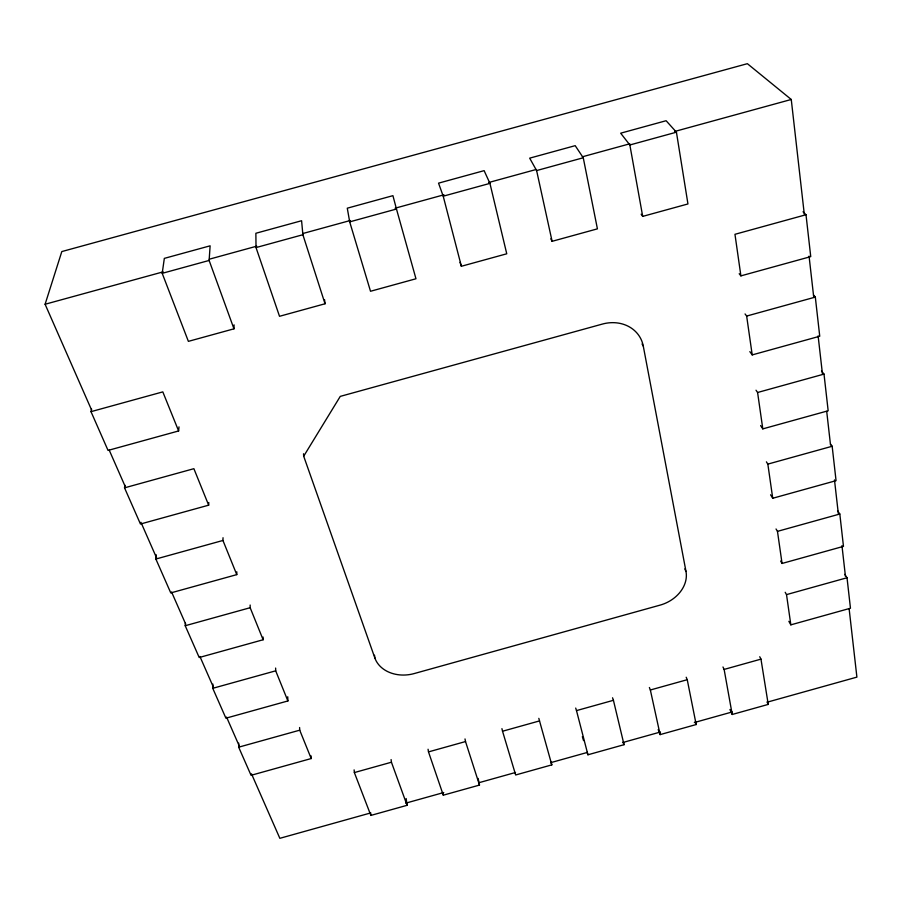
<?xml version="1.0" encoding="UTF-8"?>
<svg xmlns="http://www.w3.org/2000/svg" width="902" height="902" viewBox="0 0 902 902"><rect width="100%" height="100%" fill="white"/><g stroke="black" fill="none" stroke-linecap="round" stroke-linejoin="round"><path stroke-width="1.35" d="M311.055 755.865L311.201 758.548L251.06 775.314L238.669 747.183L238.714 743.124M156.305 554.831L155.866 559.037L170.771 592.918L236.764 574.63L236.809 571.834M233.968 328.824L209.129 260.452L210.121 245.818L164.333 258.378L162.202 273.329L188.383 341.362L233.968 328.824L234.069 324.867M236.764 574.63L222.941 540.467L223.031 537.727M287.738 696.75L287.885 700.955L225.917 718.195L212.759 688.316L212.917 684.099M124.927 485.175L124.532 487.847L140.453 524.028L208.655 505.176L208.79 502.504M263.091 637.038L263.125 639.755L199.207 657.513L185.214 625.729L185.395 623M91.564 408.967L91.001 411.662L108.048 450.414L178.619 430.953L178.991 426.872M91.598 410.038L45.1 304.256L61.81 251.568L747.375 63.681L791.257 99.479L804.291 214.169M303.692 456.209L340.268 396.384L602.412 324.066A35.979 31.423 -28.4 0 1 643.273 346.086L685.994 571.462A32.359 25.696 -22.4 0 1 660.084 605.129L414.187 673.568A32.438 25.797 -10.3 0 1 374.86 657.986L303.692 456.209L303.523 453.762M212.759 688.316L275.696 670.829L275.629 668.066M776.036 528.978L777.468 531.357L839.818 514.016L843.471 546.364L782.057 563.457L780.636 561.033M238.669 747.183L299.723 730.18L299.599 727.519M785.191 592.287L786.521 594.61L847.023 577.754L850.462 608.23L790.84 624.849L788.867 621.32M406.159 798.529L407.084 805.306L370.857 815.419L354.362 772.574L391.434 762.224L391.096 759.563M478.139 778.426L479.492 785.078L443.299 795.181L428.495 751.896L465.522 741.557L465.004 738.941M551.088 762.269L551.81 764.873L515.662 774.976L502.538 731.24L539.52 720.912L538.821 718.353M575.702 708.07L576.491 710.607L613.428 700.302L624.037 744.691L587.935 754.782L587.134 752.2M649.384 687.516L650.353 689.996L687.245 679.702L696.175 724.543L660.117 734.611L658.189 729.538M722.976 666.984L724.126 669.419L760.972 659.136L768.233 704.406L732.221 714.474L729.943 709.502M370.598 812.961L279.845 838.319L251.489 773.815M405.821 803.13L443.75 792.531M478.973 782.699L515.538 772.473M550.761 762.641L587.337 752.426M622.56 742.583L660.489 731.996M694.348 722.536L732.277 711.937M767.501 702.094L856.9 677.12L849.109 608.591M124.532 487.847L193.885 468.69L208.655 505.176M745.063 313.952L746.653 316.061L815.318 297.096L819.738 336.243L752.212 354.903L749.844 351.622M155.866 559.037L222.941 540.467M756.023 390.216L757.59 392.494L824.011 374.104L828.16 410.771L762.799 428.878L760.611 425.586M185.214 625.729L250.158 607.711L250.158 605.039M766.396 461.858L767.839 464.113L832.163 446.264L836.053 480.665L772.732 498.254L770.567 494.781M45.1 304.256L163.127 271.863M209.253 259.212L256.732 246.178M302.858 233.517L350.348 220.483M395.11 208.204L443.953 194.798M488.726 182.508L536.205 169.475M582.331 156.813L629.81 143.79M674.583 131.5L791.257 99.479M162.202 273.329L209.129 260.452M256.021 247.576L302.88 234.723L301.595 220.731L255.875 233.268L256.021 247.576L279.519 316.298L325.036 303.771L324.551 299.622M349.694 221.869L396.474 209.027L392.922 195.666L347.281 208.193L349.694 221.869L370.519 291.267L415.969 278.763L396.474 209.027M489.933 183.377L484.126 170.647L438.541 183.151L443.22 196.196L489.933 183.377L506.755 253.789L461.373 266.27L460.02 262.358M583.256 157.76L575.194 145.662L529.677 158.154L536.611 170.568L583.256 157.76L597.417 228.849L552.103 241.319L550.806 238.816M676.432 132.188L666.116 120.721L620.666 133.192L629.855 144.974L676.432 132.188L687.944 203.953L642.698 216.39L641.153 214.202M91.001 411.662L162.811 391.885L178.619 430.953M806.005 214.732L734.961 234.306L740.903 275.877L810.74 256.619L806.005 214.732L803.039 211.767M813.514 295.055L815.318 297.096M821.53 371.015L824.011 374.104M739.189 273.723L740.903 275.877M830.539 444.066L832.163 446.264M837.563 510.757L839.818 514.016M844.802 574.348L847.023 577.754M642.055 343.966L643.273 346.086M759.743 656.724L760.972 659.136M767.016 701.948L768.233 704.406M684.776 568.925L685.994 571.462M109.176 450.03L125.051 486.144M140.926 522.269L156.801 558.394M171.549 591.926L185.722 624.184M199.894 656.431L213.503 687.392M226.549 717.056L239.582 746.732M686.197 677.244L687.245 679.702M695.126 722.028L696.175 724.543M250.158 607.711L263.125 639.755M275.696 670.829L287.885 700.955M299.723 730.18L311.201 758.548M391.434 762.224L407.084 805.306M612.548 697.787L613.428 700.302M623.158 742.132L624.037 744.691M302.88 234.723L325.036 303.771M465.522 741.557L479.492 785.078M582.354 736.686L583.549 740.565M539.52 720.912L551.81 764.873M443.22 196.196L461.373 266.27M576.491 710.607L587.935 754.782M501.929 728.647L502.538 731.24M536.611 170.568L552.103 241.319M650.353 689.996L660.117 734.611M629.855 144.974L642.698 216.39M724.126 669.419L732.221 714.474M442.848 792.497L443.299 795.181M428.067 749.246L428.495 751.896M746.653 316.061L752.212 354.903M757.59 392.494L762.799 428.878M767.839 464.113L772.732 498.254M777.468 531.357L782.057 563.457M786.521 594.61L790.84 624.849M374.51 655.202L374.86 657.986M809.06 256.123L813.672 296.69M818.114 335.848L822.41 373.62M826.706 411.38L830.516 444.945M834.485 479.909L838.308 513.486M841.961 545.654L845.456 576.423M370.575 812.691L370.857 815.419M354.114 769.88L354.362 772.574"/></g></svg>
